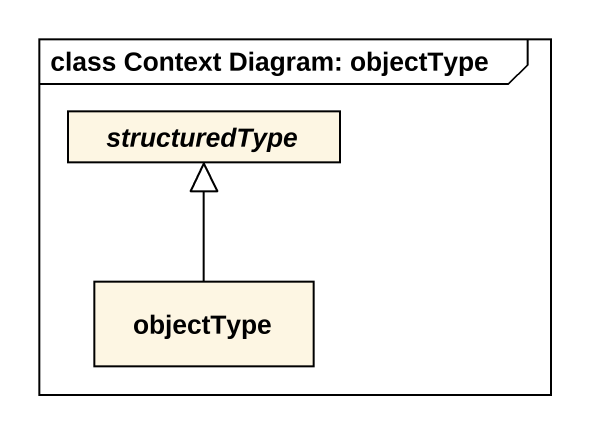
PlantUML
@startuml
mainframe class Context Diagram: objectType
hide circle
hide empty members
abstract class structuredType
class objectType
objectType -up-|> structuredType
@enduml
